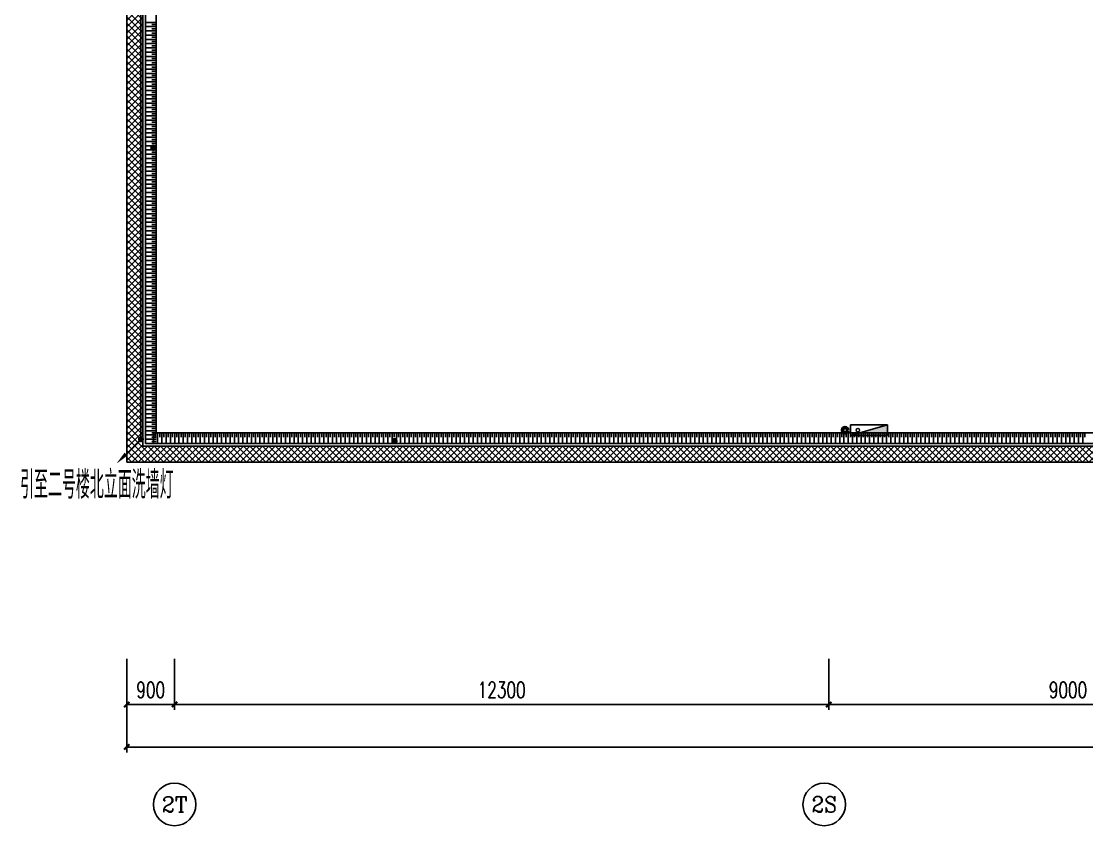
# Model space of a CAD drawing. Extents: x -474411 to 577939, y 0 to 1014176.
# Drawn here: x -288037 to -268003, y 632581 to 647710 of the extents above; entities that cross this region are included whole.
import ezdxf
from ezdxf.enums import TextEntityAlignment as Align

# ---------------------------------------------------------------- set-up
doc = ezdxf.new("R2010")
doc.units = 0
doc.header["$LTSCALE"] = 1000
doc.header["$MEASUREMENT"] = 0
doc.layers.get('Defpoints').update_dxf_attribs({"color": 210})
doc.layers.add('.灯具', color=3, linetype='Continuous', lineweight=25)
doc.layers.add('LG-ZF消防', color=1, linetype='Continuous', lineweight=60)
for name, color, linetype in [('A-AXIS-D', 1, 'Continuous'), ('A-LIN-V', 9, 'Continuous'), ('A-WINDOW', 140, 'Continuous'), ('AS-WALL', 40, 'Continuous'), ('AS-结构边线层', 200, 'Continuous'), ('DIM_SYMB', 3, 'Continuous'), ('LWIRE', 4, 'Continuous'), ('PUB_HATCH', 8, 'Continuous'), ('PUB_TEXT', 7, 'Continuous'), ('SB_ZF消火栓', 10, 'Continuous'), ('照明-灯具', 3, 'Continuous')]:
    doc.layers.add(name, color=color, linetype=linetype)
doc.styles.add('_TCH_AXIS', font='COMPLEX', dxfattribs={"bigfont": 'GBCBIG'})
doc.styles.add('_TCH_DIM_T3', font='SIMPLEX', dxfattribs={"width": 0.705882, "bigfont": 'GBCBIG'})
doc.styles.add('_TEL_DIM', font='SIMPLEX', dxfattribs={"width": 0.8, "height": 3.5, "bigfont": 'HZTXT'})
doc.styles.get("Standard").update_dxf_attribs({"font": 'gbenor.shx', "bigfont": 'gbcbig.shx'})
doc.dimstyles.new('_TCH_ARCH&&100', dxfattribs={"dimtxt": 297.5, "dimasz": 100, "dimexe": 100, "dimexo": 100, "dimgap": 126.25, "dimtad": 1, "dimdec": 0, "dimzin": 0, "dimdsep": 46, "dimtxsty": '_TCH_DIM_T3', "dimblk": 'ARCHTICK', "dimcen": 0.09, "dimclrt": 7, "dimazin": 2, "dimtfac": 1, "dimtdec": 0, "dimtix": 1, "dimtmove": 2, "dimatfit": 3, "dimfxl": 0, "dimtolj": 1, "dimtzin": 0, "dimarcsym": 0})
pattern_1 = [(45, (60, 0), (-60.000061, 60.000061), []), (135, (60, 0), (-60.000061, -60.000061), [])]

# ---------------------------------------------------------------- blocks, each defined once
blk = doc.blocks.new('43243')
at = {"layer": 'AS-结构边线层', "color": 8}
blk.add_lwpolyline([(-264361, 722920), (-285754, 656986), (-285754, 639720), (-254454, 639720), (-254454, 640170), (-252354, 640170), (-252354, 639720), (-250514, 639720), (-250514, 639550), (-229294, 639550), (-229294, 639720), (-227454, 639720), (-227454, 640170), (-225354, 640170), (-225354, 639720), (-223514, 639720), (-223514, 639550), (-210494, 639550), (-210494, 639720), (-200454, 639720)], dxfattribs=at)
blk = doc.blocks.new('34242343243')
at = {"color": 8}
for p, q in [((-285504, 647690), (-285704, 647690)), ((-285504, 647610), (-285704, 647610)), ((-285504, 647530), (-285704, 647530)), ((-285504, 647650), (-285584, 647650)), ((-285504, 647570), (-285584, 647570)), ((-285504, 647450), (-285704, 647450)), ((-285504, 647370), (-285704, 647370)), ((-285504, 647490), (-285584, 647490)), ((-285504, 647410), (-285584, 647410)), ((-285504, 647330), (-285584, 647330)), ((-285504, 647290), (-285704, 647290)), ((-285504, 647210), (-285704, 647210)), ((-285504, 647130), (-285704, 647130)), ((-285504, 647250), (-285584, 647250)), ((-285504, 647170), (-285584, 647170)), ((-285504, 647050), (-285704, 647050)), ((-285504, 646970), (-285704, 646970)), ((-285504, 647090), (-285584, 647090)), ((-285504, 647010), (-285584, 647010)), ((-285504, 646930), (-285584, 646930)), ((-285504, 646890), (-285704, 646890)), ((-285504, 646810), (-285704, 646810)), ((-285504, 646730), (-285704, 646730)), ((-285504, 646850), (-285584, 646850)), ((-285504, 646770), (-285584, 646770)), ((-285504, 646650), (-285704, 646650)), ((-285504, 646570), (-285704, 646570)), ((-285504, 646690), (-285584, 646690)), ((-285504, 646610), (-285584, 646610)), ((-285504, 646530), (-285584, 646530)), ((-285504, 646490), (-285704, 646490)), ((-285504, 646410), (-285704, 646410)), ((-285504, 646330), (-285704, 646330)), ((-285504, 646450), (-285584, 646450)), ((-285504, 646370), (-285584, 646370)), ((-285504, 646250), (-285704, 646250)), ((-285504, 646170), (-285704, 646170)), ((-285504, 646290), (-285584, 646290)), ((-285504, 646210), (-285584, 646210)), ((-285504, 646130), (-285584, 646130)), ((-285504, 646090), (-285704, 646090)), ((-285504, 646010), (-285704, 646010)), ((-285504, 645930), (-285704, 645930)), ((-285504, 646050), (-285584, 646050)), ((-285504, 645970), (-285584, 645970)), ((-285504, 645850), (-285704, 645850)), ((-285504, 645770), (-285704, 645770)), ((-285504, 645890), (-285584, 645890)), ((-285504, 645810), (-285584, 645810)), ((-285504, 645730), (-285584, 645730)), ((-285504, 645690), (-285704, 645690)), ((-285504, 645610), (-285704, 645610)), ((-285504, 645530), (-285704, 645530)), ((-285504, 645650), (-285584, 645650)), ((-285504, 645570), (-285584, 645570)), ((-285504, 645450), (-285704, 645450)), ((-285504, 645370), (-285704, 645370)), ((-285504, 645490), (-285584, 645490)), ((-285504, 645410), (-285584, 645410)), ((-285504, 645330), (-285584, 645330)), ((-285504, 645290), (-285704, 645290)), ((-285504, 645210), (-285704, 645210)), ((-285504, 645130), (-285704, 645130)), ((-285504, 645250), (-285584, 645250)), ((-285504, 645170), (-285584, 645170)), ((-285504, 645050), (-285704, 645050)), ((-285504, 644970), (-285704, 644970)), ((-285504, 645090), (-285584, 645090)), ((-285504, 645010), (-285584, 645010)), ((-285504, 644930), (-285584, 644930)), ((-285504, 644890), (-285704, 644890)), ((-285504, 644810), (-285704, 644810)), ((-285504, 644730), (-285704, 644730)), ((-285504, 644850), (-285584, 644850)), ((-285504, 644770), (-285584, 644770)), ((-285504, 644650), (-285704, 644650)), ((-285504, 644570), (-285704, 644570)), ((-285504, 644690), (-285584, 644690)), ((-285504, 644610), (-285584, 644610)), ((-285504, 644530), (-285584, 644530)), ((-285504, 644490), (-285704, 644490)), ((-285504, 644410), (-285704, 644410)), ((-285504, 644330), (-285704, 644330)), ((-285504, 644450), (-285584, 644450)), ((-285504, 644370), (-285584, 644370)), ((-285504, 644250), (-285704, 644250)), ((-285504, 644170), (-285704, 644170)), ((-285504, 644290), (-285584, 644290)), ((-285504, 644210), (-285584, 644210)), ((-285504, 644130), (-285584, 644130)), ((-285504, 644090), (-285704, 644090)), ((-285504, 644010), (-285704, 644010)), ((-285504, 643930), (-285704, 643930)), ((-285504, 644050), (-285584, 644050)), ((-285504, 643970), (-285584, 643970)), ((-285504, 643850), (-285704, 643850)), ((-285504, 643770), (-285704, 643770)), ((-285504, 643890), (-285584, 643890)), ((-285504, 643810), (-285584, 643810)), ((-285504, 643730), (-285584, 643730)), ((-285504, 643690), (-285704, 643690)), ((-285504, 643610), (-285704, 643610)), ((-285504, 643530), (-285704, 643530)), ((-285504, 643650), (-285584, 643650)), ((-285504, 643570), (-285584, 643570)), ((-285504, 643450), (-285704, 643450)), ((-285504, 643370), (-285704, 643370)), ((-285504, 643490), (-285584, 643490)), ((-285504, 643410), (-285584, 643410)), ((-285504, 643330), (-285584, 643330)), ((-285504, 643290), (-285704, 643290)), ((-285504, 643210), (-285704, 643210)), ((-285504, 643130), (-285704, 643130)), ((-285504, 643250), (-285584, 643250)), ((-285504, 643170), (-285584, 643170)), ((-285504, 643050), (-285704, 643050)), ((-285504, 642970), (-285704, 642970)), ((-285504, 643090), (-285584, 643090)), ((-285504, 643010), (-285584, 643010)), ((-285504, 642930), (-285584, 642930)), ((-285504, 642890), (-285704, 642890)), ((-285504, 642810), (-285704, 642810)), ((-285504, 642730), (-285704, 642730)), ((-285504, 642850), (-285584, 642850)), ((-285504, 642770), (-285584, 642770)), ((-285504, 642650), (-285704, 642650)), ((-285504, 642570), (-285704, 642570)), ((-285504, 642690), (-285584, 642690)), ((-285504, 642610), (-285584, 642610)), ((-285504, 642530), (-285584, 642530)), ((-285504, 642490), (-285704, 642490)), ((-285504, 642410), (-285704, 642410)), ((-285504, 642330), (-285704, 642330)), ((-285504, 642450), (-285584, 642450)), ((-285504, 642370), (-285584, 642370)), ((-285504, 642250), (-285704, 642250)), ((-285504, 642170), (-285704, 642170)), ((-285504, 642290), (-285584, 642290)), ((-285504, 642210), (-285584, 642210)), ((-285504, 642130), (-285584, 642130)), ((-285504, 642090), (-285704, 642090)), ((-285504, 642010), (-285704, 642010)), ((-285504, 641930), (-285704, 641930)), ((-285504, 642050), (-285584, 642050)), ((-285504, 641970), (-285584, 641970)), ((-285504, 641850), (-285704, 641850)), ((-285504, 641770), (-285704, 641770)), ((-285504, 641890), (-285584, 641890)), ((-285504, 641810), (-285584, 641810)), ((-285504, 641730), (-285584, 641730)), ((-285504, 641690), (-285704, 641690)), ((-285504, 641610), (-285704, 641610)), ((-285504, 641530), (-285704, 641530)), ((-285504, 641650), (-285584, 641650)), ((-285504, 641570), (-285584, 641570)), ((-285504, 641450), (-285704, 641450)), ((-285504, 641370), (-285704, 641370)), ((-285504, 641490), (-285584, 641490)), ((-285504, 641410), (-285584, 641410)), ((-285504, 641330), (-285584, 641330)), ((-285504, 641290), (-285704, 641290)), ((-285504, 641210), (-285704, 641210)), ((-285504, 641130), (-285704, 641130)), ((-285504, 641250), (-285584, 641250)), ((-285504, 641170), (-285584, 641170)), ((-285504, 641050), (-285704, 641050)), ((-285504, 640970), (-285704, 640970)), ((-285504, 641090), (-285584, 641090)), ((-285504, 641010), (-285584, 641010)), ((-285504, 640930), (-285584, 640930)), ((-285504, 640890), (-285704, 640890)), ((-285504, 640810), (-285704, 640810)), ((-285504, 640730), (-285704, 640730)), ((-285504, 640850), (-285584, 640850)), ((-285504, 640770), (-285584, 640770)), ((-285504, 640650), (-285704, 640650)), ((-285504, 640570), (-285704, 640570)), ((-285504, 640690), (-285584, 640690)), ((-285504, 640610), (-285584, 640610)), ((-285504, 640530), (-285584, 640530)), ((-285504, 640490), (-285704, 640490)), ((-285504, 640410), (-285704, 640410)), ((-285504, 640330), (-285704, 640330)), ((-285504, 640450), (-285584, 640450)), ((-285504, 640370), (-285584, 640370)), ((-285504, 640250), (-285704, 640250)), ((-285504, 640170), (-285704, 640170)), ((-285504, 640290), (-285584, 640290)), ((-285504, 640210), (-285584, 640210)), ((-285504, 640130), (-285584, 640130)), ((-285504, 640090), (-285704, 640090)), ((-285504, 640010), (-285704, 640010)), ((-285504, 639930), (-285704, 639930)), ((-285504, 640050), (-285584, 640050)), ((-285504, 639970), (-285584, 639970)), ((-285554, 639970), (-285554, 639770)), ((-285514, 639970), (-285514, 639890)), ((-285474, 639970), (-285474, 639770)), ((-285434, 639970), (-285434, 639890)), ((-285394, 639970), (-285394, 639770)), ((-285354, 639970), (-285354, 639890)), ((-285314, 639970), (-285314, 639770)), ((-285274, 639970), (-285274, 639890)), ((-285234, 639970), (-285234, 639770)), ((-285193, 639970), (-285193, 639890)), ((-285153, 639970), (-285153, 639770)), ((-285113, 639970), (-285113, 639890)), ((-285073, 639970), (-285073, 639770)), ((-285033, 639970), (-285033, 639890)), ((-284993, 639970), (-284993, 639770)), ((-284953, 639970), (-284953, 639890)), ((-284913, 639970), (-284913, 639770)), ((-284873, 639970), (-284873, 639890)), ((-284833, 639970), (-284833, 639770)), ((-284793, 639970), (-284793, 639890)), ((-284752, 639970), (-284752, 639770)), ((-284712, 639970), (-284712, 639890)), ((-284672, 639970), (-284672, 639770)), ((-284632, 639970), (-284632, 639890)), ((-284592, 639970), (-284592, 639770)), ((-284552, 639970), (-284552, 639890)), ((-284512, 639970), (-284512, 639770)), ((-284472, 639970), (-284472, 639890)), ((-284432, 639970), (-284432, 639770)), ((-284392, 639970), (-284392, 639890)), ((-284352, 639970), (-284352, 639770)), ((-284312, 639970), (-284312, 639890)), ((-284271, 639970), (-284271, 639770)), ((-284231, 639970), (-284231, 639890)), ((-284191, 639970), (-284191, 639770)), ((-284151, 639970), (-284151, 639890)), ((-284111, 639970), (-284111, 639770)), ((-284071, 639970), (-284071, 639890)), ((-284031, 639970), (-284031, 639770)), ((-283991, 639970), (-283991, 639890)), ((-283951, 639970), (-283951, 639770)), ((-283911, 639970), (-283911, 639890)), ((-283871, 639970), (-283871, 639770)), ((-283831, 639970), (-283831, 639890)), ((-283790, 639970), (-283790, 639770)), ((-283750, 639970), (-283750, 639890)), ((-283710, 639970), (-283710, 639770)), ((-283670, 639970), (-283670, 639890)), ((-283630, 639970), (-283630, 639770)), ((-283590, 639970), (-283590, 639890)), ((-283550, 639970), (-283550, 639770)), ((-283510, 639970), (-283510, 639890)), ((-283470, 639970), (-283470, 639770)), ((-283430, 639970), (-283430, 639890)), ((-283390, 639970), (-283390, 639770)), ((-283349, 639970), (-283349, 639890)), ((-283309, 639970), (-283309, 639770)), ((-283269, 639970), (-283269, 639890)), ((-283229, 639970), (-283229, 639770)), ((-283189, 639970), (-283189, 639890)), ((-283149, 639970), (-283149, 639770)), ((-283109, 639970), (-283109, 639890)), ((-283069, 639970), (-283069, 639770)), ((-283029, 639970), (-283029, 639890)), ((-282989, 639970), (-282989, 639770)), ((-282949, 639970), (-282949, 639890)), ((-282909, 639970), (-282909, 639770)), ((-282868, 639970), (-282868, 639890)), ((-282828, 639970), (-282828, 639770)), ((-282788, 639970), (-282788, 639890)), ((-282748, 639970), (-282748, 639770)), ((-282708, 639970), (-282708, 639890)), ((-282668, 639970), (-282668, 639770)), ((-282628, 639970), (-282628, 639890)), ((-282588, 639970), (-282588, 639770)), ((-282548, 639970), (-282548, 639890)), ((-282508, 639970), (-282508, 639770)), ((-282468, 639970), (-282468, 639890)), ((-282428, 639970), (-282428, 639770)), ((-282387, 639970), (-282387, 639890)), ((-282347, 639970), (-282347, 639770)), ((-282307, 639970), (-282307, 639890)), ((-282267, 639970), (-282267, 639770)), ((-282227, 639970), (-282227, 639890)), ((-282187, 639970), (-282187, 639770)), ((-282147, 639970), (-282147, 639890)), ((-282107, 639970), (-282107, 639770)), ((-282067, 639970), (-282067, 639890)), ((-282027, 639970), (-282027, 639770)), ((-281987, 639970), (-281987, 639890)), ((-281947, 639970), (-281947, 639770)), ((-281906, 639970), (-281906, 639890)), ((-281866, 639970), (-281866, 639770)), ((-281826, 639970), (-281826, 639890)), ((-281786, 639970), (-281786, 639770)), ((-281746, 639970), (-281746, 639890)), ((-281706, 639970), (-281706, 639770)), ((-281666, 639970), (-281666, 639890)), ((-281626, 639970), (-281626, 639770)), ((-281586, 639970), (-281586, 639890)), ((-281546, 639970), (-281546, 639770)), ((-281506, 639970), (-281506, 639890)), ((-281465, 639970), (-281465, 639770)), ((-281425, 639970), (-281425, 639890)), ((-281385, 639970), (-281385, 639770)), ((-281345, 639970), (-281345, 639890)), ((-281305, 639970), (-281305, 639770)), ((-281265, 639970), (-281265, 639890)), ((-281225, 639970), (-281225, 639770)), ((-281185, 639970), (-281185, 639890)), ((-281145, 639970), (-281145, 639770)), ((-281105, 639970), (-281105, 639890)), ((-281065, 639970), (-281065, 639770)), ((-281025, 639970), (-281025, 639890)), ((-280984, 639970), (-280984, 639770)), ((-280944, 639970), (-280944, 639890)), ((-280904, 639970), (-280904, 639770)), ((-280864, 639970), (-280864, 639890)), ((-280824, 639970), (-280824, 639770)), ((-280784, 639970), (-280784, 639890)), ((-280744, 639970), (-280744, 639770)), ((-280704, 639970), (-280704, 639890)), ((-280664, 639970), (-280664, 639770)), ((-280624, 639970), (-280624, 639890)), ((-280584, 639970), (-280584, 639770)), ((-280544, 639970), (-280544, 639890)), ((-280503, 639970), (-280503, 639770)), ((-280463, 639970), (-280463, 639890)), ((-280423, 639970), (-280423, 639770)), ((-280383, 639970), (-280383, 639890)), ((-280343, 639970), (-280343, 639770)), ((-280303, 639970), (-280303, 639890)), ((-280263, 639970), (-280263, 639770)), ((-280223, 639970), (-280223, 639890)), ((-280183, 639970), (-280183, 639770)), ((-280143, 639970), (-280143, 639890)), ((-280103, 639970), (-280103, 639770)), ((-280063, 639970), (-280063, 639890)), ((-280022, 639970), (-280022, 639770)), ((-279982, 639970), (-279982, 639890)), ((-279942, 639970), (-279942, 639770)), ((-279902, 639970), (-279902, 639890)), ((-279862, 639970), (-279862, 639770)), ((-279822, 639970), (-279822, 639890)), ((-279782, 639970), (-279782, 639770)), ((-279742, 639970), (-279742, 639890)), ((-279702, 639970), (-279702, 639770)), ((-279662, 639970), (-279662, 639890)), ((-279622, 639970), (-279622, 639770)), ((-279581, 639970), (-279581, 639890)), ((-279541, 639970), (-279541, 639770)), ((-279501, 639970), (-279501, 639890)), ((-279461, 639970), (-279461, 639770)), ((-279421, 639970), (-279421, 639890)), ((-279381, 639970), (-279381, 639770)), ((-279341, 639970), (-279341, 639890)), ((-279301, 639970), (-279301, 639770)), ((-279261, 639970), (-279261, 639890)), ((-279221, 639970), (-279221, 639770)), ((-279181, 639970), (-279181, 639890)), ((-279141, 639970), (-279141, 639770)), ((-279100, 639970), (-279100, 639890)), ((-279060, 639970), (-279060, 639770)), ((-279020, 639970), (-279020, 639890)), ((-278980, 639970), (-278980, 639770)), ((-278940, 639970), (-278940, 639890)), ((-278900, 639970), (-278900, 639770)), ((-278860, 639970), (-278860, 639890)), ((-278820, 639970), (-278820, 639770)), ((-278780, 639970), (-278780, 639890)), ((-278740, 639970), (-278740, 639770)), ((-278700, 639970), (-278700, 639890)), ((-278660, 639970), (-278660, 639770)), ((-278619, 639970), (-278619, 639890)), ((-278579, 639970), (-278579, 639770)), ((-278539, 639970), (-278539, 639890)), ((-278499, 639970), (-278499, 639770)), ((-278459, 639970), (-278459, 639890)), ((-278419, 639970), (-278419, 639770)), ((-278379, 639970), (-278379, 639890)), ((-278339, 639970), (-278339, 639770)), ((-278299, 639970), (-278299, 639890)), ((-278259, 639970), (-278259, 639770)), ((-278219, 639970), (-278219, 639890)), ((-278179, 639970), (-278179, 639770)), ((-278138, 639970), (-278138, 639890)), ((-278098, 639970), (-278098, 639770)), ((-278058, 639970), (-278058, 639890)), ((-278018, 639970), (-278018, 639770)), ((-277978, 639970), (-277978, 639890)), ((-277938, 639970), (-277938, 639770)), ((-277898, 639970), (-277898, 639890)), ((-277858, 639970), (-277858, 639770)), ((-277818, 639970), (-277818, 639890)), ((-277778, 639970), (-277778, 639770)), ((-277738, 639970), (-277738, 639890)), ((-277697, 639970), (-277697, 639770)), ((-277657, 639970), (-277657, 639890)), ((-277617, 639970), (-277617, 639770)), ((-277577, 639970), (-277577, 639890)), ((-277537, 639970), (-277537, 639770)), ((-277497, 639970), (-277497, 639890)), ((-277457, 639970), (-277457, 639770)), ((-277417, 639970), (-277417, 639890)), ((-277377, 639970), (-277377, 639770)), ((-277337, 639970), (-277337, 639890)), ((-277297, 639970), (-277297, 639770)), ((-277257, 639970), (-277257, 639890)), ((-277216, 639970), (-277216, 639770)), ((-277176, 639970), (-277176, 639890)), ((-277136, 639970), (-277136, 639770)), ((-277096, 639970), (-277096, 639890)), ((-277056, 639970), (-277056, 639770)), ((-277016, 639970), (-277016, 639890)), ((-276976, 639970), (-276976, 639770)), ((-276936, 639970), (-276936, 639890)), ((-276896, 639970), (-276896, 639770)), ((-276856, 639970), (-276856, 639890)), ((-276816, 639970), (-276816, 639770)), ((-276776, 639970), (-276776, 639890)), ((-276735, 639970), (-276735, 639770)), ((-276695, 639970), (-276695, 639890)), ((-276655, 639970), (-276655, 639770)), ((-276615, 639970), (-276615, 639890)), ((-276575, 639970), (-276575, 639770)), ((-276535, 639970), (-276535, 639890)), ((-276495, 639970), (-276495, 639770)), ((-276455, 639970), (-276455, 639890)), ((-276415, 639970), (-276415, 639770)), ((-276375, 639970), (-276375, 639890)), ((-276335, 639970), (-276335, 639770)), ((-276295, 639970), (-276295, 639890)), ((-276254, 639970), (-276254, 639770)), ((-276214, 639970), (-276214, 639890)), ((-276174, 639970), (-276174, 639770)), ((-276134, 639970), (-276134, 639890)), ((-276094, 639970), (-276094, 639770)), ((-276054, 639970), (-276054, 639890)), ((-276014, 639970), (-276014, 639770)), ((-275974, 639970), (-275974, 639890)), ((-275934, 639970), (-275934, 639770)), ((-275894, 639970), (-275894, 639890)), ((-275854, 639970), (-275854, 639770)), ((-275813, 639970), (-275813, 639890)), ((-275773, 639970), (-275773, 639770)), ((-275733, 639970), (-275733, 639890)), ((-275693, 639970), (-275693, 639770)), ((-275653, 639970), (-275653, 639890)), ((-275613, 639970), (-275613, 639770)), ((-275573, 639970), (-275573, 639890)), ((-275533, 639970), (-275533, 639770)), ((-275493, 639970), (-275493, 639890)), ((-275453, 639970), (-275453, 639770)), ((-275413, 639970), (-275413, 639890)), ((-275373, 639970), (-275373, 639770)), ((-275332, 639970), (-275332, 639890)), ((-275292, 639970), (-275292, 639770)), ((-275252, 639970), (-275252, 639890)), ((-275212, 639970), (-275212, 639770)), ((-275172, 639970), (-275172, 639890)), ((-275132, 639970), (-275132, 639770)), ((-275092, 639970), (-275092, 639890)), ((-275052, 639970), (-275052, 639770)), ((-275012, 639970), (-275012, 639890)), ((-274972, 639970), (-274972, 639770)), ((-274932, 639970), (-274932, 639890)), ((-274892, 639970), (-274892, 639770)), ((-274851, 639970), (-274851, 639890)), ((-274811, 639970), (-274811, 639770)), ((-274771, 639970), (-274771, 639890)), ((-274731, 639970), (-274731, 639770)), ((-274691, 639970), (-274691, 639890)), ((-274651, 639970), (-274651, 639770)), ((-274611, 639970), (-274611, 639890)), ((-274571, 639970), (-274571, 639770)), ((-274531, 639970), (-274531, 639890)), ((-274491, 639970), (-274491, 639770)), ((-274451, 639970), (-274451, 639890)), ((-274411, 639970), (-274411, 639770)), ((-274370, 639970), (-274370, 639890)), ((-274330, 639970), (-274330, 639770)), ((-274290, 639970), (-274290, 639890)), ((-274250, 639970), (-274250, 639770)), ((-274210, 639970), (-274210, 639890)), ((-274170, 639970), (-274170, 639770)), ((-274130, 639970), (-274130, 639890)), ((-274090, 639970), (-274090, 639770)), ((-274050, 639970), (-274050, 639890)), ((-274010, 639970), (-274010, 639770)), ((-273970, 639970), (-273970, 639890)), ((-273929, 639970), (-273929, 639770)), ((-273889, 639970), (-273889, 639890)), ((-273849, 639970), (-273849, 639770)), ((-273809, 639970), (-273809, 639890)), ((-273769, 639970), (-273769, 639770)), ((-273729, 639970), (-273729, 639890)), ((-273689, 639970), (-273689, 639770)), ((-273649, 639970), (-273649, 639890)), ((-273609, 639970), (-273609, 639770)), ((-273569, 639970), (-273569, 639890)), ((-273529, 639970), (-273529, 639770)), ((-273489, 639970), (-273489, 639890)), ((-273448, 639970), (-273448, 639770)), ((-273408, 639970), (-273408, 639890)), ((-273368, 639970), (-273368, 639770)), ((-273328, 639970), (-273328, 639890)), ((-273288, 639970), (-273288, 639770)), ((-273248, 639970), (-273248, 639890)), ((-273208, 639970), (-273208, 639770)), ((-273168, 639970), (-273168, 639890)), ((-273128, 639970), (-273128, 639770)), ((-273088, 639970), (-273088, 639890)), ((-273048, 639970), (-273048, 639770)), ((-273008, 639970), (-273008, 639890)), ((-272967, 639970), (-272967, 639770)), ((-272927, 639970), (-272927, 639890)), ((-272887, 639970), (-272887, 639770)), ((-272847, 639970), (-272847, 639890)), ((-272807, 639970), (-272807, 639770)), ((-272767, 639970), (-272767, 639890)), ((-272727, 639970), (-272727, 639770)), ((-272687, 639970), (-272687, 639890)), ((-272647, 639970), (-272647, 639770)), ((-272607, 639970), (-272607, 639890)), ((-272567, 639970), (-272567, 639770)), ((-272526, 639970), (-272526, 639890)), ((-272486, 639970), (-272486, 639770)), ((-272446, 639970), (-272446, 639890)), ((-272406, 639970), (-272406, 639770)), ((-272366, 639970), (-272366, 639890)), ((-272326, 639970), (-272326, 639770)), ((-272286, 639970), (-272286, 639890)), ((-272246, 639970), (-272246, 639770)), ((-272206, 639970), (-272206, 639890)), ((-272166, 639970), (-272166, 639770)), ((-272126, 639970), (-272126, 639890)), ((-272086, 639970), (-272086, 639770)), ((-272045, 639970), (-272045, 639890)), ((-272005, 639970), (-272005, 639770)), ((-271965, 639970), (-271965, 639890)), ((-271925, 639970), (-271925, 639770)), ((-271885, 639970), (-271885, 639890)), ((-271845, 639970), (-271845, 639770)), ((-271805, 639970), (-271805, 639890)), ((-271765, 639970), (-271765, 639770)), ((-271725, 639970), (-271725, 639890)), ((-271685, 639970), (-271685, 639770)), ((-271645, 639970), (-271645, 639890)), ((-271605, 639970), (-271605, 639770)), ((-271564, 639970), (-271564, 639890)), ((-271524, 639970), (-271524, 639770)), ((-271484, 639970), (-271484, 639890)), ((-271444, 639970), (-271444, 639770)), ((-271404, 639970), (-271404, 639890)), ((-271364, 639970), (-271364, 639770)), ((-271324, 639970), (-271324, 639890)), ((-271284, 639970), (-271284, 639770)), ((-271244, 639970), (-271244, 639890)), ((-271204, 639970), (-271204, 639770)), ((-271164, 639970), (-271164, 639890)), ((-271124, 639970), (-271124, 639770)), ((-271083, 639970), (-271083, 639890)), ((-271043, 639970), (-271043, 639770)), ((-271003, 639970), (-271003, 639890)), ((-270963, 639970), (-270963, 639770)), ((-270923, 639970), (-270923, 639890)), ((-270883, 639970), (-270883, 639770)), ((-270843, 639970), (-270843, 639890)), ((-270803, 639970), (-270803, 639770)), ((-270763, 639970), (-270763, 639890)), ((-270723, 639970), (-270723, 639770)), ((-270683, 639970), (-270683, 639890)), ((-270642, 639970), (-270642, 639770)), ((-270602, 639970), (-270602, 639890)), ((-270562, 639970), (-270562, 639770)), ((-270522, 639970), (-270522, 639890)), ((-270482, 639970), (-270482, 639770)), ((-270442, 639970), (-270442, 639890)), ((-270402, 639970), (-270402, 639770)), ((-270362, 639970), (-270362, 639890)), ((-270322, 639970), (-270322, 639770)), ((-270282, 639970), (-270282, 639890)), ((-270242, 639970), (-270242, 639770)), ((-270202, 639970), (-270202, 639890)), ((-270161, 639970), (-270161, 639770)), ((-270121, 639970), (-270121, 639890)), ((-270081, 639970), (-270081, 639770)), ((-270041, 639970), (-270041, 639890)), ((-270001, 639970), (-270001, 639770)), ((-269961, 639970), (-269961, 639890)), ((-269921, 639970), (-269921, 639770)), ((-269881, 639970), (-269881, 639890)), ((-269841, 639970), (-269841, 639770)), ((-269801, 639970), (-269801, 639890)), ((-269761, 639970), (-269761, 639770)), ((-269721, 639970), (-269721, 639890)), ((-269680, 639970), (-269680, 639770)), ((-269640, 639970), (-269640, 639890)), ((-269600, 639970), (-269600, 639770)), ((-269560, 639970), (-269560, 639890)), ((-269520, 639970), (-269520, 639770)), ((-269480, 639970), (-269480, 639890)), ((-269440, 639970), (-269440, 639770)), ((-269400, 639970), (-269400, 639890)), ((-269360, 639970), (-269360, 639770)), ((-269320, 639970), (-269320, 639890)), ((-269280, 639970), (-269280, 639770)), ((-269240, 639970), (-269240, 639890)), ((-269199, 639970), (-269199, 639770)), ((-269159, 639970), (-269159, 639890)), ((-269119, 639970), (-269119, 639770)), ((-269079, 639970), (-269079, 639890)), ((-269039, 639970), (-269039, 639770)), ((-268999, 639970), (-268999, 639890)), ((-268959, 639970), (-268959, 639770)), ((-268919, 639970), (-268919, 639890)), ((-268879, 639970), (-268879, 639770)), ((-268839, 639970), (-268839, 639890)), ((-268799, 639970), (-268799, 639770)), ((-268758, 639970), (-268758, 639890)), ((-268718, 639970), (-268718, 639770)), ((-268678, 639970), (-268678, 639890)), ((-268638, 639970), (-268638, 639770)), ((-268598, 639970), (-268598, 639890)), ((-268558, 639970), (-268558, 639770)), ((-268518, 639970), (-268518, 639890)), ((-268478, 639970), (-268478, 639770)), ((-268438, 639970), (-268438, 639890)), ((-268398, 639970), (-268398, 639770)), ((-268358, 639970), (-268358, 639890)), ((-268318, 639970), (-268318, 639770)), ((-268277, 639970), (-268277, 639890)), ((-268237, 639970), (-268237, 639770)), ((-268197, 639970), (-268197, 639890)), ((-268157, 639970), (-268157, 639770)), ((-268117, 639970), (-268117, 639890)), ((-268077, 639970), (-268077, 639770)), ((-268037, 639970), (-268037, 639890)), ((-285504, 639850), (-285704, 639850)), ((-285504, 639890), (-285584, 639890)), ((-285504, 639810), (-285584, 639810))]:
    blk.add_line(p, q, dxfattribs=at)
at = {"layer": 'A-LIN-V', "color": 8}
for p, q in [((-285704, 639770), (-285704, 654570)), ((-285504, 639970), (-285504, 654570)), ((-263908, 639970), (-285504, 639970)), ((-263908, 639770), (-285704, 639770))]:
    blk.add_line(p, q, dxfattribs=at)
at = {"layer": 'Defpoints', "color": 8}
for p in [(-285504, 647690), (-285504, 647610), (-285504, 647530), (-285504, 647450), (-285504, 647370), (-285504, 647290), (-285504, 647210), (-285504, 647130), (-285504, 647050), (-285504, 646970), (-285504, 646890), (-285504, 646810), (-285504, 646730), (-285504, 646650), (-285504, 646570), (-285504, 646490), (-285504, 646410), (-285504, 646330), (-285504, 646250), (-285504, 646170), (-285504, 646090), (-285504, 646010), (-285504, 645930), (-285504, 645850), (-285504, 645770), (-285504, 645690), (-285504, 645610), (-285504, 645530), (-285504, 645450), (-285504, 645370), (-285504, 645290), (-285504, 645210), (-285504, 645130), (-285504, 645050), (-285504, 644970), (-285504, 644890), (-285504, 644810), (-285504, 644730), (-285504, 644650), (-285504, 644570), (-285504, 644490), (-285504, 644410), (-285504, 644330), (-285504, 644250), (-285504, 644170), (-285504, 644090), (-285504, 644010), (-285504, 643930), (-285504, 643850), (-285504, 643770), (-285504, 643690), (-285504, 643610), (-285504, 643530), (-285504, 643450), (-285504, 643370), (-285504, 643290), (-285504, 643210), (-285504, 643130), (-285504, 643050), (-285504, 642970), (-285504, 642890), (-285504, 642810), (-285504, 642730), (-285504, 642650), (-285504, 642570), (-285504, 642490), (-285504, 642410), (-285504, 642330), (-285504, 642250), (-285504, 642170), (-285504, 642090), (-285504, 642010), (-285504, 641930), (-285504, 641850), (-285504, 641770), (-285504, 641690), (-285504, 641610), (-285504, 641530), (-285504, 641450), (-285504, 641370), (-285504, 641290), (-285504, 641210), (-285504, 641130), (-285504, 641050), (-285504, 640970), (-285504, 640890), (-285504, 640810), (-285504, 640730), (-285504, 640650), (-285504, 640570), (-285504, 640490), (-285504, 640410), (-285504, 640330), (-285504, 640250), (-285504, 640170), (-285504, 640090), (-285504, 640010), (-285504, 639930), (-285474, 639970), (-285394, 639970), (-285314, 639970), (-285234, 639970), (-285153, 639970), (-285073, 639970), (-284993, 639970), (-284913, 639970), (-284833, 639970), (-284752, 639970), (-284672, 639970), (-284592, 639970), (-284512, 639970), (-284432, 639970), (-284352, 639970), (-284271, 639970), (-284191, 639970), (-284111, 639970), (-284031, 639970), (-283951, 639970), (-283871, 639970), (-283790, 639970), (-283710, 639970), (-283630, 639970), (-283550, 639970), (-283470, 639970), (-283390, 639970), (-283309, 639970), (-283229, 639970), (-283149, 639970), (-283069, 639970), (-282989, 639970), (-282909, 639970), (-282828, 639970), (-282748, 639970), (-282668, 639970), (-282588, 639970), (-282508, 639970), (-282428, 639970), (-282347, 639970), (-282267, 639970), (-282187, 639970), (-282107, 639970), (-282027, 639970), (-281947, 639970), (-281866, 639970), (-281786, 639970), (-281706, 639970), (-281626, 639970), (-281546, 639970), (-281465, 639970), (-281385, 639970), (-281305, 639970), (-281225, 639970), (-281145, 639970), (-281065, 639970), (-280984, 639970), (-280904, 639970), (-280824, 639970), (-280744, 639970), (-280664, 639970), (-280584, 639970), (-280503, 639970), (-280423, 639970), (-280343, 639970), (-280263, 639970), (-280183, 639970), (-280103, 639970), (-280022, 639970), (-279942, 639970), (-279862, 639970), (-279782, 639970), (-279702, 639970), (-279622, 639970), (-279541, 639970), (-279461, 639970), (-279381, 639970), (-279301, 639970), (-279221, 639970), (-279141, 639970), (-279060, 639970), (-278980, 639970), (-278900, 639970), (-278820, 639970), (-278740, 639970), (-278660, 639970), (-278579, 639970), (-278499, 639970), (-278419, 639970), (-278339, 639970), (-278259, 639970), (-278179, 639970), (-278098, 639970), (-278018, 639970), (-277938, 639970), (-277858, 639970), (-277778, 639970), (-277697, 639970), (-277617, 639970), (-277537, 639970), (-277457, 639970), (-277377, 639970), (-277297, 639970), (-277216, 639970), (-277136, 639970), (-277056, 639970), (-276976, 639970), (-276896, 639970), (-276816, 639970), (-276735, 639970), (-276655, 639970), (-276575, 639970), (-276495, 639970), (-276415, 639970), (-276335, 639970), (-276254, 639970), (-276174, 639970), (-276094, 639970), (-276014, 639970), (-275934, 639970), (-275854, 639970), (-275773, 639970), (-275693, 639970), (-275613, 639970), (-275533, 639970), (-275453, 639970), (-275373, 639970), (-275292, 639970), (-275212, 639970), (-275132, 639970), (-275052, 639970), (-274972, 639970), (-274892, 639970), (-274811, 639970), (-274731, 639970), (-274651, 639970), (-274571, 639970), (-274491, 639970), (-274411, 639970), (-274330, 639970), (-274250, 639970), (-274170, 639970), (-274090, 639970), (-274010, 639970), (-273929, 639970), (-273849, 639970), (-273769, 639970), (-273689, 639970), (-273609, 639970), (-273529, 639970), (-273448, 639970), (-273368, 639970), (-273288, 639970), (-273208, 639970), (-273128, 639970), (-273048, 639970), (-272967, 639970), (-272887, 639970), (-272807, 639970), (-272727, 639970), (-272647, 639970), (-272567, 639970), (-272486, 639970), (-272406, 639970), (-272326, 639970), (-272246, 639970), (-272166, 639970), (-272086, 639970), (-272005, 639970), (-271925, 639970), (-271845, 639970), (-271765, 639970), (-271685, 639970), (-271605, 639970), (-271524, 639970), (-271444, 639970), (-271364, 639970), (-271284, 639970), (-271204, 639970), (-271124, 639970), (-271043, 639970), (-270963, 639970), (-270883, 639970), (-270803, 639970), (-270723, 639970), (-270642, 639970), (-270562, 639970), (-270482, 639970), (-270402, 639970), (-270322, 639970), (-270242, 639970), (-270161, 639970), (-270081, 639970), (-270001, 639970), (-269921, 639970), (-269841, 639970), (-269761, 639970), (-269680, 639970), (-269600, 639970), (-269520, 639970), (-269440, 639970), (-269360, 639970), (-269280, 639970), (-269199, 639970), (-269119, 639970), (-269039, 639970), (-268959, 639970), (-268879, 639970), (-268799, 639970), (-268718, 639970), (-268638, 639970), (-268558, 639970), (-268478, 639970), (-268398, 639970), (-268318, 639970), (-268237, 639970), (-268157, 639970), (-268077, 639970), (-285504, 639850), (-285504, 639770)]:
    blk.add_point(p, dxfattribs=at)
blk = doc.blocks.new('234243242332')
at = {"layer": 'SB_ZF消火栓'}
blk.add_hatch(color=8, dxfattribs=at).paths.add_polyline_path([(-272446, 639920), (-271746, 639920), (-271746, 640120)])
at = {"layer": 'LG-ZF消防', "color": 8, "linetype": 'Continuous'}
blk.add_circle((-272546, 640020), 50, dxfattribs=at)
at = {"layer": 'SB_ZF消火栓', "color": 8}
for p, q in [((-271746, 640120), (-272446, 640120)), ((-272446, 640120), (-272446, 639920)), ((-271746, 640120), (-272446, 639920)), ((-271746, 640120), (-271746, 639920)), ((-272446, 639920), (-271746, 639920))]:
    blk.add_line(p, q, dxfattribs=at)
blk.add_circle((-272306, 640020), 32.5, dxfattribs=at)
blk = doc.blocks.new('_ArchTick')
at = {"color": 0, "linetype": 'ByBlock', "const_width": 0.4}
blk.add_lwpolyline([(-0.5, -0.5), (0.5, 0.5)], dxfattribs=at)
blk = doc.blocks.new('*D563')
at = {"layer": 'A-AXIS-D', "color": 0, "lineweight": -2}
for p, q in [((-286054, 635720), (-286054, 634760)), ((-285154, 635720), (-285154, 634760)), ((-286054, 634860), (-285154, 634860))]:
    blk.add_line(p, q, dxfattribs=at)
at = {"layer": 'Defpoints', "color": 0}
for p in [(-286054, 635820), (-285154, 635820), (-285154, 634860)]:
    blk.add_point(p, dxfattribs=at)
at = {"layer": 'A-AXIS-D', "color": 0, "lineweight": -2, "xscale": 100, "yscale": 100, "zscale": 100, "rotation": 180}
blk.add_blockref('_ArchTick', (-286054, 634860), dxfattribs=at)
at = {"layer": 'A-AXIS-D', "color": 0, "lineweight": -2, "xscale": 100, "yscale": 100, "zscale": 100}
blk.add_blockref('_ArchTick', (-285154, 634860), dxfattribs=at)
at = {"layer": 'A-AXIS-D', "color": 7, "insert": (-285604, 635135), "char_height": 297.5, "attachment_point": 5, "style": '_TCH_DIM_T3'}
blk.add_mtext('\\A1;900', dxfattribs=at)
blk = doc.blocks.new('*D564')
at = {"layer": 'A-AXIS-D', "color": 0, "lineweight": -2}
for p, q in [((-285154, 635720), (-285154, 634760)), ((-272854, 635720), (-272854, 634760)), ((-285154, 634860), (-272854, 634860))]:
    blk.add_line(p, q, dxfattribs=at)
at = {"layer": 'Defpoints', "color": 0}
for p in [(-285154, 635820), (-272854, 635820), (-272854, 634860)]:
    blk.add_point(p, dxfattribs=at)
at = {"layer": 'A-AXIS-D', "color": 0, "lineweight": -2, "xscale": 100, "yscale": 100, "zscale": 100, "rotation": 180}
blk.add_blockref('_ArchTick', (-285154, 634860), dxfattribs=at)
at = {"layer": 'A-AXIS-D', "color": 0, "lineweight": -2, "xscale": 100, "yscale": 100, "zscale": 100}
blk.add_blockref('_ArchTick', (-272854, 634860), dxfattribs=at)
at = {"layer": 'A-AXIS-D', "color": 7, "insert": (-279004, 635135), "char_height": 297.5, "attachment_point": 5, "style": '_TCH_DIM_T3'}
blk.add_mtext('\\A1;12300', dxfattribs=at)
blk = doc.blocks.new('*D565')
at = {"layer": 'A-AXIS-D', "color": 0, "lineweight": -2}
for p, q in [((-272854, 635720), (-272854, 634760)), ((-263854, 635720), (-263854, 634760)), ((-272854, 634860), (-263854, 634860))]:
    blk.add_line(p, q, dxfattribs=at)
at = {"layer": 'Defpoints', "color": 0}
for p in [(-272854, 635820), (-263854, 635820), (-263854, 634860)]:
    blk.add_point(p, dxfattribs=at)
at = {"layer": 'A-AXIS-D', "color": 0, "lineweight": -2, "xscale": 100, "yscale": 100, "zscale": 100, "rotation": 180}
blk.add_blockref('_ArchTick', (-272854, 634860), dxfattribs=at)
at = {"layer": 'A-AXIS-D', "color": 0, "lineweight": -2, "xscale": 100, "yscale": 100, "zscale": 100}
blk.add_blockref('_ArchTick', (-263854, 634860), dxfattribs=at)
at = {"layer": 'A-AXIS-D', "color": 7, "insert": (-268354, 635135), "char_height": 297.5, "attachment_point": 5, "style": '_TCH_DIM_T3'}
blk.add_mtext('\\A1;9000', dxfattribs=at)
blk = doc.blocks.new('*D611')
at = {"layer": 'A-AXIS-D', "color": 0, "lineweight": -2}
for p, q in [((-286054, 635620), (-286054, 633960)), ((-128054, 635620), (-128054, 633960)), ((-286054, 634060), (-128054, 634060))]:
    blk.add_line(p, q, dxfattribs=at)
at = {"layer": 'Defpoints', "color": 0}
for p in [(-286054, 635720), (-128054, 635720), (-128054, 634060)]:
    blk.add_point(p, dxfattribs=at)
at = {"layer": 'A-AXIS-D', "color": 0, "lineweight": -2, "xscale": 100, "yscale": 100, "zscale": 100, "rotation": 180}
blk.add_blockref('_ArchTick', (-286054, 634060), dxfattribs=at)
at = {"layer": 'A-AXIS-D', "color": 0, "lineweight": -2, "xscale": 100, "yscale": 100, "zscale": 100}
blk.add_blockref('_ArchTick', (-128054, 634060), dxfattribs=at)
at = {"layer": 'A-AXIS-D', "color": 7, "insert": (-207054, 634335), "char_height": 297.5, "attachment_point": 5, "style": '_TCH_DIM_T3'}
blk.add_mtext('\\A1;158000', dxfattribs=at)
blk = doc.blocks.new('$TelecSys$00000080')
for p, q in [((-0.7, -0.7), (0, 0)), ((0.104, 0.104), (0.104, 0.104)), ((-0.104, -0.104), (-0.104, -0.104))]:
    blk.add_line(p, q)
at = {"const_width": 0.142}
blk.add_lwpolyline([(0.071, 0, 1), (-0.071, 0, 1)], format="xyb", close=True, dxfattribs=at)
blk.add_solid([(-0.63, -0.77), (-0.77, -0.63), (-1.15, -1.15)])
at = {"width": 0.8, "flags": 9}
blk.add_attdef('A', (0, 0), '', height=0.00002, rotation=180, dxfattribs=at)

msp = doc.modelspace()

# ---------------------------------------------------------------- hatches: boundary and pattern name
at = {"layer": 'PUB_HATCH'}
h = msp.add_hatch(dxfattribs=at)
h.set_pattern_fill('多孔材料', color=8, scale=30, style=0)
h.set_pattern_definition(pattern_1)
h.paths.add_polyline_path([(-286054.2, 654570), (-286054.2, 639420), (-285754.2, 639720), (-285754.2, 654570)])
h = msp.add_hatch(dxfattribs=at)
h.set_pattern_fill('多孔材料', color=8, scale=30, style=0)
h.set_pattern_definition(pattern_1)
h.paths.add_polyline_path([(-261854.2, 639720), (-285754.2, 639720), (-286054.2, 639420), (-261854.2, 639420)])

# ---------------------------------------------------------------- linework, layer by layer
at = {"layer": 'A-AXIS-D', "color": 8}
for centre in [(-285154.2, 632981.1), (-272939.1, 632981.1)]:
    msp.add_circle(centre, 400, dxfattribs=at)
at = {"layer": 'AS-WALL', "color": 8}
for p, q in [((-286054.2, 654570), (-286054.2, 639420)), ((-285754.2, 654570), (-285754.2, 639720)), ((-261854.2, 639720), (-285754.2, 639720)), ((-261854.2, 639420), (-286054.2, 639420))]:
    msp.add_line(p, q, dxfattribs=at)
at = {"layer": 'DIM_SYMB', "color": 8, "const_width": 60}
for points in [[(-285579.8, 645314.4, 1), (-285528.5, 645345.6, 1)], [(-285579.8, 645314.4, 1), (-285528.5, 645345.6, 1)], [(-281015.1, 639784.6, 1), (-281024.9, 639843.8, 1)]]:
    msp.add_lwpolyline(points, format="xyb", close=True, dxfattribs=at)
at = {"layer": '照明-灯具', "color": 6, "ltscale": 500}
msp.add_lwpolyline([(-267349.7, 711714.2), (-267931, 711755.3), (-285787.5, 656991.1), (-285787.5, 639850)], dxfattribs=at)

# ---------------------------------------------------------------- block references
at = {"layer": 'A-WINDOW', "color": 8}
msp.add_blockref('43243', (0, 0), dxfattribs=at)
at = {"layer": 'DIM_SYMB', "color": 8}
msp.add_blockref('34242343243', (0, 0), dxfattribs=at)
at = {"layer": 'LWIRE', "color": 6, "ltscale": 500, "xscale": 400, "yscale": 400, "zscale": 400}
msp.add_blockref('$TelecSys$00000080', (-285787.5, 639850), dxfattribs=at)
at = {"layer": 'SB_ZF消火栓', "color": 8, "linetype": 'Continuous'}
msp.add_blockref('234243242332', (0, 0), dxfattribs=at)

# ---------------------------------------------------------------- texts
at = {"layer": '.灯具', "color": 7, "linetype": 'ByBlock', "style": '_TEL_DIM', "width": 0.5}
msp.add_text('引至二号楼北立面洗墙灯', height=525, rotation=0.00525, dxfattribs=at).set_placement((-288060.1, 638730.5))
at = {"layer": 'PUB_TEXT', "color": 8, "style": '_TCH_AXIS'}
for s, height, p, p2 in [('2T', 288.12, (-285394.3, 632837.1), (-284914.1, 632837.1)), ('2S', 294.28, (-273177.3, 632834), (-272700.9, 632834))]:
    msp.add_text(s, height=height, dxfattribs=at).set_placement(p, p2, align=Align.FIT)

# ---------------------------------------------------------------- dimensions: what is measured, and where the dimension line sits
at = {"layer": 'A-AXIS-D', "color": 8}
for base, p1, p2, picture, middle in [((-285154.2, 634860), (-286054.2, 635820), (-285154.2, 635820), '*D563', (-285604.2, 635135)), ((-128054.2, 634060), (-286054.2, 635720), (-128054.2, 635720), '*D611', (-207054.2, 634335)), ((-272854.2, 634860), (-285154.2, 635820), (-272854.2, 635820), '*D564', (-279004.2, 635135)), ((-263854.2, 634860), (-272854.2, 635820), (-263854.2, 635820), '*D565', (-268354.2, 635135))]:
    dim = msp.add_linear_dim(base=base, p1=p1, p2=p2, angle=0, dimstyle='_TCH_ARCH&&100', override={"dimgap": 0}, dxfattribs=at)
    dim.commit()
    dim.dimension.update_dxf_attribs({"geometry": picture, "text_midpoint": middle, "dimtype": 161})

doc.saveas('drawing.dxf')
